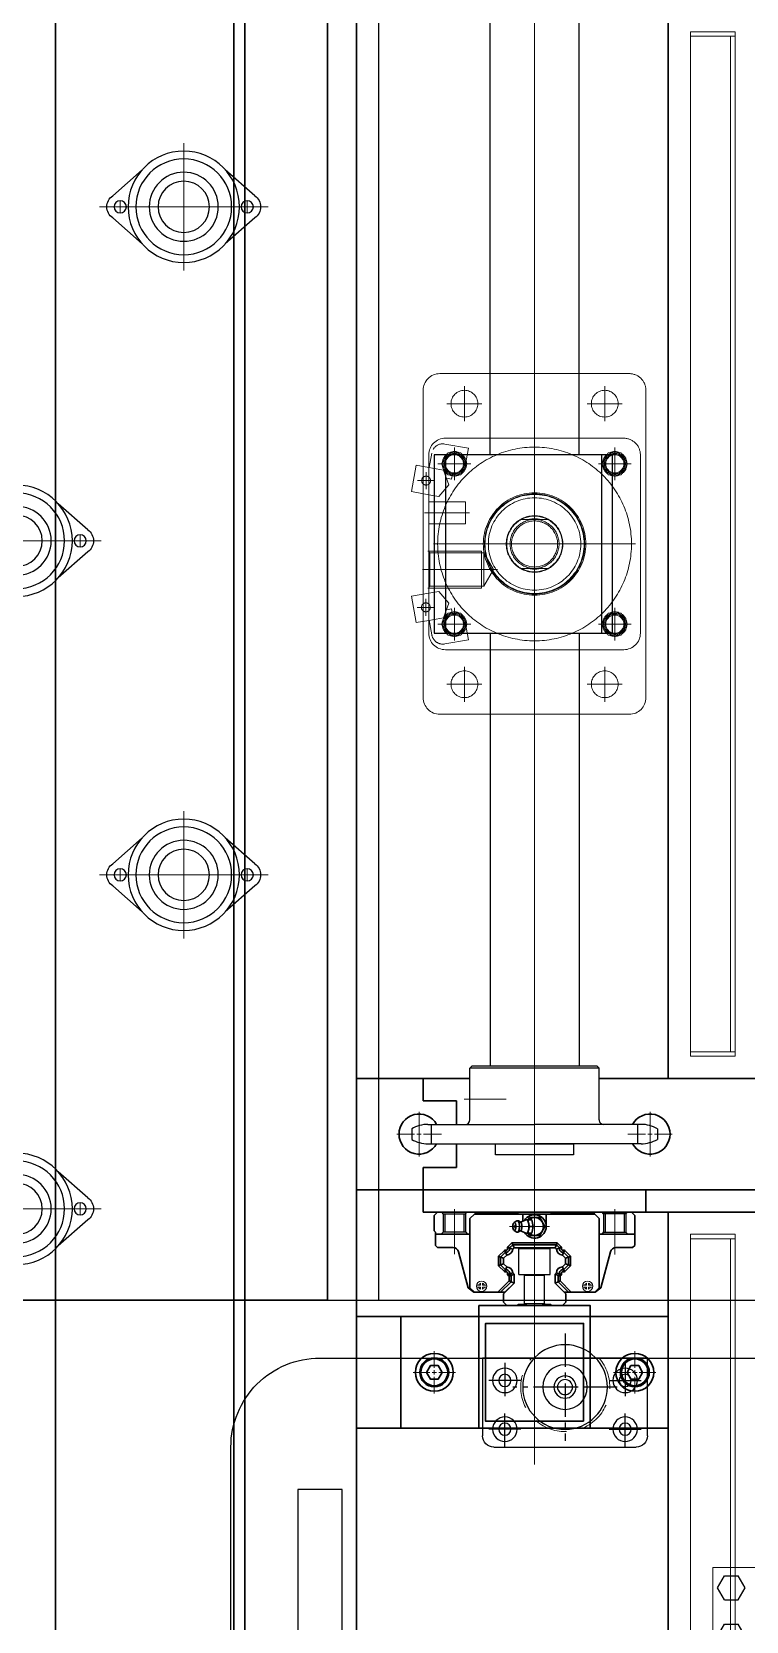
# Model space of a CAD drawing. Extents: x 539033 to 804858, y 468425 to 1263560.
# Drawn here: x 743281 to 743601, y 509097 to 509810 of the extents above; entities that cross this region are included whole.
import ezdxf

# ---------------------------------------------------------------- set-up
doc = ezdxf.new("R2010")
doc.units = 0
doc.header["$LTSCALE"] = 1000
doc.header["$MEASUREMENT"] = 0
for name, pattern in [('0', [0, 0]), ('1', [0]), ('ACAD_ISO02W100', [15, 12, -3]), ('ACAD_ISO04W100', [30, 24, -3, 0, -3]), ('ACAD_ISO05W100', [33, 24, -3, 0, -3, 0, -3]), ('CENTER', [50.8, 31.75, -6.35, 6.35, -6.35]), ('CENTER2', [1.125, 0.75, -0.125, 0.125, -0.125]), ('CENTERX2', [4, 2.5, -0.5, 0.5, -0.5]), ('DASH', [0.35, 0.25, -0.1]), ('DASHED', [0.75, 0.5, -0.25]), ('DIVIDE', [15.875, 6.35, -3.175, 0, -3.175, 0, -3.175]), ('HIDDEN', [0.375, 0.25, -0.125])]:
    doc.linetypes.add(name, pattern=pattern)
doc.layers.get('0').update_dxf_attribs({"linetype": 'CONTINUOUS'})
for name, color, linetype, lineweight in [('2', 7, '1', 15), ('CAXA0', 7, 'CONTINUOUS', 25), ('中心線', 4, 'CENTER2', 20), ('双点划线', 7, 'ACAD_ISO05W100', 15), ('图层3', 1, 'ACAD_ISO04W100', 20), ('指線', 3, 'CONTINUOUS', 15), ('点划线', 1, 'ACAD_ISO04W100', 15), ('粗实线', 7, '0', 30), ('虚线', 6, 'ACAD_ISO02W100', 18)]:
    doc.layers.add(name, color=color, linetype=linetype, lineweight=lineweight)
for name, color, linetype in [('center', 10, 'CENTER'), ('CONTINOUS', 3, 'CONTINUOUS'), ('DIAMENSION', 7, 'CONTINUOUS'), ('L', 3, 'CONTINUOUS'), ('图层1', 7, 'CONTINUOUS'), ('摄像头', 7, 'CONTINUOUS'), ('虛線', 7, 'DASH')]:
    doc.layers.add(name, color=color, linetype=linetype)
doc.styles.get("Standard").update_dxf_attribs({"font": 'txt.shx', "width": 0.7, "height": 500, "bigfont": 'hzdx.shx'})

# ---------------------------------------------------------------- blocks, each defined once
blk = doc.blocks.new('A$C321231D6')
h = blk.add_hatch()
h.set_pattern_fill('HEX', color=256, scale=50, angle=180, style=0)
h.set_pattern_definition([(3e-14, (-120596.106, -88191.494), (-3e-15, 10.82531755), [6.25, -12.5]), (120, (-120596.106, -88191.494), (-9.375, -5.4126588), [6.25, -12.5]), (60, (-120589.856, -88191.494), (-9.375, 5.4126588), [6.25, -12.5])])
h.paths.add_polyline_path([(0, 0), (0, 500), (50, 500), (50, 0)])
h = blk.add_hatch()
h.set_pattern_fill('HEX', color=256, scale=50, angle=180, style=0)
h.set_pattern_definition([(3e-14, (-120446.106, -88191.494), (-3e-15, 10.82531755), [6.25, -12.5]), (120, (-120446.106, -88191.494), (-9.375, -5.4126588), [6.25, -12.5]), (60, (-120439.856, -88191.494), (-9.375, 5.4126588), [6.25, -12.5])])
h.paths.add_polyline_path([(550, 0), (550, 500), (600, 500), (600, 0)])
at = {"color": 6, "linetype": 'DIVIDE'}
blk.add_line((116.15, 482.26), (116.15, 225.75), dxfattribs=at)
at = {"color": 6, "lineweight": 5}
for p, q in [((181.8, 290), (129.8, 290)), ((129.8, 290), (129.8, 200)), ((313.8, 291), (181.8, 291)), ((313.8, 291), (181.8, 291)), ((181.8, 291), (181.8, 199)), ((313.8, 291), (189.3, 291)), ((189.3, 291), (189.3, 254)), ((313.8, 290.31), (189.3, 290.31)), ((313.8, 289), (189.3, 289)), ((313.8, 287.5), (189.3, 287.5)), ((316.8, 288), (313.8, 291)), ((313.8, 291), (313.8, 199)), ((314.8, 290), (314.8, 200)), ((316.8, 288), (316.8, 202)), ((129.8, 281), (124.8, 281)), ((124.8, 281), (124.8, 245)), ((313.8, 285.5), (189.3, 285.5)), ((313.8, 283.5), (189.3, 283.5)), ((97.8, 268), (98.8, 269)), ((122.8, 266.5), (97.8, 266.5)), ((98.8, 269), (98.8, 257)), ((124.8, 269), (98.8, 269)), ((122.8, 269), (122.8, 266.5)), ((313.8, 270), (189.3, 270)), ((313.8, 268), (189.3, 268)), ((313.8, 266), (189.3, 266)), ((124.8, 257), (98.8, 257)), ((313.8, 264), (189.3, 264)), ((313.8, 262), (189.3, 262)), ((313.8, 260), (189.3, 260)), ((313.8, 258), (189.3, 258)), ((313.8, 256), (189.3, 256)), ((313.8, 254), (189.3, 254)), ((313.8, 253), (194.17, 253)), ((313.8, 253), (194.17, 253)), ((124.8, 245), (129.8, 245)), ((187.47, 247.12), (188.89, 245.71)), ((188.89, 244.29), (187.47, 242.88)), ((188.18, 247.83), (189.59, 246.41)), ((188.18, 242.17), (189.59, 243.59)), ((191.01, 246.41), (192.42, 247.83)), ((191.01, 243.59), (192.42, 242.17)), ((193.13, 247.12), (191.71, 245.71)), ((191.71, 244.29), (193.13, 242.88)), ((313.8, 236), (189.3, 236)), ((189.3, 199), (189.3, 236)), ((313.8, 237), (194.17, 237)), ((313.8, 237), (194.17, 237)), ((313.8, 234), (189.3, 234)), ((313.8, 232), (189.3, 232)), ((313.8, 230), (189.3, 230)), ((313.8, 228), (189.3, 228)), ((313.8, 226), (189.3, 226)), ((313.8, 224), (189.3, 224)), ((313.8, 222), (189.3, 222)), ((313.8, 220), (189.3, 220)), ((181.8, 200), (129.8, 200)), ((313.8, 206.5), (189.3, 206.5)), ((313.8, 204.5), (189.3, 204.5)), ((313.8, 202.5), (189.3, 202.5)), ((313.8, 201), (189.3, 201)), ((316.8, 202), (313.8, 199)), ((313.8, 199), (181.8, 199)), ((313.8, 199), (181.8, 199)), ((313.8, 199.69), (189.3, 199.69)), ((313.8, 199), (189.3, 199))]:
    blk.add_line(p, q, dxfattribs=at)
at = {"color": 6, "linetype": 'CENTERX2', "lineweight": 5}
for p, q in [((125.22, 281.77), (192.48, 281.77)), ((125.22, 208.23), (192.48, 208.23))]:
    blk.add_line(p, q, dxfattribs=at)
at = {"color": 6, "lineweight": 5}
for radius in [5.5, 4]:
    blk.add_circle((190.3, 245), radius, dxfattribs=at)
for centre, radius, start, end in [((194.17, 252), 1, 90, 241.04498), ((190.3, 245), 7, 298.95502, 61.04498), ((190.3, 245), 3.5, 126.78679, 143.21321), ((190.3, 245), 3.5, 216.78679, 233.21321), ((190.3, 245), 3.5, 216.78679, 233.21321), ((188.18, 245), 1, 315, 45), ((190.3, 247.12), 1, 225, 315), ((190.3, 242.88), 1, 45, 135), ((192.42, 245), 1, 135, 225), ((190.3, 245), 3.5, 36.78679, 53.21321), ((190.3, 245), 3.5, 306.78679, 323.21321), ((190.3, 245), 3.5, 306.78679, 323.21321), ((194.17, 238), 1, 118.95502, 270)]:
    blk.add_arc(centre, radius, start, end, dxfattribs=at)
at = {"layer": 'center', "lineweight": 5, "ltscale": 4}
for p, q in [((56.71, 482.5), (71.93, 482.5)), ((56.71, 482.5), (71.93, 482.5)), ((543.29, 482.5), (528.07, 482.5)), ((543.29, 482.5), (528.07, 482.5)), ((56.71, 427.5), (71.93, 427.5)), ((543.29, 427.5), (528.07, 427.5))]:
    blk.add_line(p, q, dxfattribs=at)
at = {"layer": 'center', "lineweight": 5, "ltscale": 0.2}
for p, q in [((28.08, 455), (578.08, 455)), ((21.92, 35), (578.08, 35))]:
    blk.add_line(p, q, dxfattribs=at)
at = {"layer": 'center', "lineweight": 5, "ltscale": 21}
for p, q in [((225, 334.13), (225, 315.87)), ((375, 334.13), (375, 315.87)), ((215.87, 325), (234.13, 325)), ((384.13, 325), (365.87, 325)), ((225, 165.87), (225, 184.13)), ((375, 165.87), (375, 184.13)), ((215.87, 175), (234.13, 175)), ((384.13, 175), (365.87, 175))]:
    blk.add_line(p, q, dxfattribs=at)
at = {"layer": 'CONTINOUS', "lineweight": 5}
for p, q in [((60, 500), (85, 500)), ((60, 500), (60, 0)), ((85, 500), (85, 0)), ((540, 500), (515, 500)), ((540, 500), (515, 500)), ((515, 500), (515, 0)), ((540, 500), (540, 0)), ((63, 497), (85, 497)), ((63, 497), (63, 3)), ((537, 497), (515, 497)), ((537, 497), (515, 497)), ((537, 497), (537, 3)), ((63, 490), (67, 490)), ((63, 490), (67, 490)), ((63, 420), (63, 490)), ((65, 420), (65, 490)), ((67, 420), (67, 490)), ((515, 490), (85, 490)), ((537, 490), (533, 490)), ((537, 490), (533, 490)), ((533, 345), (533, 490)), ((535, 345), (535, 490)), ((537, 345), (537, 490)), ((114, 482.26), (112.5, 478.76)), ((112.5, 478.76), (112.5, 431.25)), ((118.3, 482.26), (114, 482.26)), ((118.3, 482.26), (119.8, 478.76)), ((119.8, 431.25), (119.8, 478.76)), ((58, 437), (58, 473)), ((60, 476), (63, 476)), ((72, 437), (72, 473)), ((528, 437), (528, 473)), ((540, 476), (537, 476)), ((542, 437), (542, 473)), ((72, 468.5), (82, 468.5)), ((82, 441.5), (82, 468.5)), ((98.8, 471), (97.8, 470)), ((97.8, 440), (97.8, 470)), ((98.8, 439), (98.8, 471)), ((98.8, 471), (112.5, 471)), ((528, 468.5), (518, 468.5)), ((518, 441.5), (518, 468.5)), ((50, 463.5), (58, 463.5)), ((50, 463.5), (58, 463.5)), ((85, 463.5), (97.8, 463.5)), ((119.8, 463.5), (515, 463.5)), ((550, 463.5), (542, 463.5)), ((50, 446.5), (58, 446.5)), ((50, 446.5), (58, 446.5)), ((85, 446.5), (97.8, 446.5)), ((119.8, 446.5), (515, 446.5)), ((550, 446.5), (542, 446.5)), ((72, 441.5), (82, 441.5)), ((97.8, 440), (98.8, 439)), ((98.8, 439), (112.5, 439)), ((528, 441.5), (518, 441.5)), ((60, 434), (63, 434)), ((114, 427.75), (112.5, 431.25)), ((118.3, 427.75), (119.8, 431.25)), ((540, 434), (537, 434)), ((114, 427.75), (118.3, 427.75)), ((63, 420), (67, 420)), ((537, 345), (533, 345)), ((50, 42.5), (60, 42.5)), ((85, 42.5), (515, 42.5)), ((540, 42.5), (550, 42.5)), ((50, 27.5), (60, 27.5)), ((85, 27.5), (515, 27.5)), ((540, 27.5), (550, 27.5)), ((515, 10), (85, 10)), ((60, 0), (85, 0)), ((63, 3), (85, 3)), ((537, 3), (515, 3)), ((537, 3), (515, 3)), ((540, 0), (515, 0)), ((540, 0), (515, 0))]:
    blk.add_line(p, q, dxfattribs=at)
for points in [[(0, 0), (0, 500), (50, 500), (50, 0)], [(550, 0), (550, 500), (600, 500), (600, 0)]]:
    blk.add_lwpolyline(points, close=True, dxfattribs=at)
for centre, start, end in [((64.26, 464.6), 96.91008, 126.69274), ((65.74, 464.6), 53.30726, 83.08992), ((534.26, 464.6), 96.91008, 126.69274), ((535.74, 464.6), 53.30726, 83.08992), ((64.26, 445.4), 233.30726, 263.08992), ((65.74, 445.4), 276.91008, 306.69274), ((534.26, 445.4), 233.30726, 263.08992), ((535.74, 445.4), 276.91008, 306.69274)]:
    blk.add_arc(centre, 10.48, start, end, dxfattribs=at)
at = {"layer": 'DIAMENSION', "linetype": 'DASHED', "lineweight": 5, "ltscale": 11}
blk.add_lwpolyline([(200, 150), (400, 150), (400, 350), (200, 350)], close=True, dxfattribs=at)
at = {"layer": 'DIAMENSION', "linetype": 'DASHED', "lineweight": 5, "ltscale": 0.2}
for centre in [(225, 325), (375, 325), (225, 175), (375, 175)]:
    blk.add_circle(centre, 4.5, dxfattribs=at)
at = {"layer": 'L', "lineweight": 5}
for p, q in [((114, 300.26), (112.5, 296.76)), ((114, 300.26), (112.5, 296.76)), ((118.3, 300.26), (114, 300.26)), ((118.3, 300.26), (114, 300.26)), ((118.3, 300.26), (119.8, 296.76)), ((118.3, 300.26), (119.8, 296.76)), ((112.5, 296.76), (112.5, 229.25)), ((112.5, 296.76), (112.5, 229.25)), ((119.8, 229.25), (119.8, 296.76)), ((119.8, 229.25), (119.8, 296.76)), ((97.8, 278), (98.8, 279)), ((97.8, 278), (98.8, 279)), ((98.8, 279), (112.5, 279)), ((98.8, 279), (112.5, 279)), ((98.8, 247), (98.8, 279)), ((98.8, 247), (98.8, 279)), ((97.8, 278), (97.8, 248)), ((97.8, 278), (97.8, 248)), ((98.8, 247), (112.5, 247)), ((98.8, 247), (112.5, 247)), ((114, 225.75), (112.5, 229.25)), ((114, 225.75), (112.5, 229.25)), ((114, 225.75), (112.5, 229.25)), ((114, 225.75), (112.5, 229.25)), ((118.3, 225.75), (119.8, 229.25)), ((118.3, 225.75), (119.8, 229.25)), ((118.3, 225.75), (119.8, 229.25)), ((118.3, 225.75), (119.8, 229.25)), ((118.3, 225.75), (114, 225.75)), ((118.3, 225.75), (114, 225.75))]:
    blk.add_line(p, q, dxfattribs=at)
blk = doc.blocks.new('A$C21B97B69')
at = {"color": 1, "linetype": 'CENTER2', "ltscale": 0.02}
for p, q in [((37, 51.04), (37, 2.88)), ((10, 37.88), (10, 22.68)), ((64, 37.88), (64, 22.68)), ((17.19, 29.96), (2.75, 29.96)), ((56.81, 29.96), (71.25, 29.96)), ((13.63, 26.96), (60.37, 26.96)), ((31.99, 26.96), (41.79, 26.96)), ((10, 0.12), (10, 15.32)), ((64, 0.12), (64, 15.32)), ((17.19, 8.04), (2.75, 8.04)), ((56.81, 8.04), (71.25, 8.04))]:
    blk.add_line(p, q, dxfattribs=at)
at = {"color": 4}
for p, q in [((0, 40), (74, 40)), ((0, 5), (0, 40)), ((74, 40), (74, 5)), ((69, 0), (5, 0))]:
    blk.add_line(p, q, dxfattribs=at)
for centre, radius in [((37, 26.96), 19), ((37, 26.96), 10), ((10, 29.96), 5.5), ((10, 29.96), 2.75), ((37, 26.96), 5), ((37, 26.96), 3.38), ((64, 29.96), 5.5), ((64, 29.96), 2.75), ((10, 8.04), 5.5), ((10, 8.04), 2.75), ((64, 8.04), 5.5), ((64, 8.04), 2.75)]:
    blk.add_circle(centre, radius, dxfattribs=at)
at = {"color": 4, "linetype": 'HIDDEN', "lineweight": 9, "ltscale": 0.06}
blk.add_arc((36.89, 26.96), 20, 139.31688, 40.68312, dxfattribs=at)
at = {"color": 4}
for centre, start, end in [((5, 5), 180, 270), ((69, 5), 270, 0)]:
    blk.add_arc(centre, 5, start, end, dxfattribs=at)
blk = doc.blocks.new('A$C2E146BF2')
at = {"color": 4}
blk.add_lwpolyline([(10, 395.04, -0.414214), (0, 405.04), (0, 659.04, -0.414214), (40, 699.04), (959.96, 699.04, -0.414214), (999.96, 659.04), (999.96, 405.04, -0.414214), (989.96, 395.04), (969.96, 395.04), (969.96, 315.04), (989.96, 315.04, -0.414214), (999.96, 305.04), (999.96, 51.04, -0.414214), (959.96, 11.04), (40, 11.04, -0.414214), (0, 51.04), (0, 305.04, -0.414214), (10, 315.04), (30, 315.04), (30, 395.04)], format="xyb", close=True, dxfattribs=at)
at = {"layer": 'CAXA0', "lineweight": 25}
blk.add_lwpolyline([(30, 640.04), (30, 173.07), (50, 173.07), (50, 640.04)], close=True, dxfattribs=at)
at = {"linetype": 'ByBlock', "xscale": -1}
blk.add_blockref('A$C21B97B69', (186.98, 659.04), dxfattribs=at)
blk = doc.blocks.new('A$C39D3793F')
for p, q in [((5.97, 33.53), (19.23, 45.24)), ((69.75, 33.53), (56.5, 45.24)), ((5.97, 23.62), (19.23, 11.91)), ((69.75, 23.62), (56.5, 11.91))]:
    blk.add_line(p, q)
for centre, radius in [((37.86, 28.58), 25), ((37.86, 28.58), 21.5), ((37.86, 28.58), 15.5), ((37.86, 28.58), 11.5), ((9.36, 28.58), 2.75), ((66.36, 28.58), 2.75)]:
    blk.add_circle(centre, radius)
for centre, start, end in [((9.36, 28.58), 124.38783, 235.61217), ((66.36, 28.58), 304.38783, 55.61217)]:
    blk.add_arc(centre, 6, start, end)
at = {"layer": '2', "color": 1, "linetype": 'CENTER'}
for p, q in [((37.86, 57.15), (37.86, 0)), ((0, 28.58), (75.73, 28.58)), ((9.36, 31.12), (9.36, 26.03)), ((66.36, 31.12), (66.36, 26.03))]:
    blk.add_line(p, q, dxfattribs=at)
blk = doc.blocks.new('A$C1B1E489D')
for points in [[(0, 0), (1254, 0), (1254, 832), (0, 832)], [(0, 832), (1254, 832), (1254, 0), (0, 0)]]:
    blk.add_lwpolyline(points, close=True)
at = {"extrusion": (0, 0, -1), "zscale": -1, "rotation": 180}
for p in [(-1151.64, 519.58), (-1076.64, 369.58), (-1151.64, 219.58), (-1076.64, 69.58)]:
    blk.add_blockref('A$C39D3793F', p, dxfattribs=at)
blk = doc.blocks.new('A$C345078F3')
blk.add_lwpolyline([(23, 660), (23, 1492), (7777, 1492), (7777, 660), (7800, 660), (7800, 1515), (0, 1515), (0, 660)])
at = {"linetype": 'ByBlock'}
blk.add_blockref('A$C1B1E489D', (6523, 660), dxfattribs=at)
blk = doc.blocks.new('A$C575F425F')
for p, q in [((1.5, 47.15), (0, 45.65)), ((0, 32.15), (0, 45.65)), ((1.5, 47.15), (18, 47.15)), ((18, 47.15), (18.5, 46.65)), ((18.5, 46.65), (37.5, 46.65)), ((38, 47.15), (37.5, 46.65)), ((38, 47.15), (52, 47.15)), ((52, 47.15), (52.5, 46.65)), ((52.5, 46.65), (71.5, 46.65)), ((72, 47.15), (71.5, 46.65)), ((72, 47.15), (88.5, 47.15)), ((88.5, 47.15), (90, 45.65)), ((90, 45.65), (90, 38.65)), ((90, 38.65), (89.5, 38.15)), ((89.5, 38.15), (89.5, 32.15)), ((0, 32.15), (1, 31.15)), ((1, 31.15), (8.49, 31.15)), ((15.25, 13.09), (10.91, 29.3)), ((74.75, 13.09), (79.09, 29.3)), ((88.5, 31.15), (81.51, 31.15)), ((88.5, 31.15), (89.5, 32.15)), ((15.25, 13.09), (17.77, 11.15)), ((17.77, 11.15), (31.7, 11.15)), ((72.23, 11.15), (58.3, 11.15)), ((74.75, 13.09), (72.23, 11.15))]:
    blk.add_line(p, q)
at = {"ltscale": 0.27}
for p, q in [((16, 44.16), (18, 46.16)), ((18, 46.16), (16, 44.16)), ((16, 44.16), (16, 13.16)), ((16, 13.16), (16, 44.16)), ((72, 46.16), (18, 46.16)), ((18, 46.16), (72, 46.16)), ((39.75, 40.66), (39.75, 46.16)), ((39.75, 40.66), (39.75, 46.16)), ((42.69, 44.66), (40.38, 40.66)), ((42.69, 44.66), (47.31, 44.66)), ((45.64, 40.66), (46.3, 43.66)), ((46.3, 43.66), (49.32, 43.66)), ((47.89, 43.66), (47.31, 44.66)), ((47.33, 40.66), (47.99, 43.66)), ((47.84, 42.78), (48.01, 43.15)), ((48.01, 43.15), (48.21, 43.43)), ((48.21, 43.43), (48.43, 43.6)), ((48.43, 43.6), (48.65, 43.66)), ((48.65, 43.66), (48.88, 43.6)), ((48.88, 43.6), (50.88, 42.69)), ((49.38, 43.37), (49.32, 43.66)), ((50.25, 42.98), (50.25, 46.16)), ((50.25, 42.98), (50.25, 46.16)), ((51.33, 42.6), (51.89, 42.97)), ((51.72, 42.83), (51.89, 42.97)), ((51.89, 42.97), (52.21, 43.13)), ((52.21, 43.13), (52.4, 43.18)), ((52.22, 42.78), (52.39, 43.01)), ((52.39, 43.01), (52.57, 43.16)), ((52.4, 43.18), (52.76, 43.21)), ((52.57, 43.16), (52.76, 43.21)), ((52.76, 43.21), (52.95, 43.16)), ((52.95, 43.16), (54.21, 42.41)), ((72, 46.16), (74, 44.16)), ((74, 44.16), (72, 46.16)), ((74, 13.16), (74, 44.16)), ((74, 44.16), (74, 13.16)), ((16, 37.15), (0, 37.15)), ((40.38, 40.66), (42.69, 36.66)), ((47.31, 36.66), (42.69, 36.66)), ((45.64, 40.66), (47.33, 40.66)), ((46.3, 37.66), (45.64, 40.66)), ((46.3, 37.66), (49.32, 37.66)), ((47.89, 37.66), (47.31, 36.66)), ((47.99, 37.66), (47.33, 40.66)), ((47.5, 40.66), (47.53, 41.24)), ((47.53, 40.07), (47.5, 40.66)), ((47.53, 41.24), (47.59, 41.8)), ((47.59, 39.51), (47.53, 40.07)), ((47.59, 41.8), (47.7, 42.32)), ((47.7, 38.99), (47.59, 39.51)), ((47.7, 42.32), (47.84, 42.78)), ((47.84, 38.53), (47.7, 38.99)), ((48.01, 38.16), (47.84, 38.53)), ((48.21, 37.88), (48.01, 38.16)), ((48.21, 37.88), (48.43, 37.71)), ((48.43, 37.71), (48.65, 37.66)), ((48.65, 37.66), (48.88, 37.71)), ((48.88, 37.71), (50.88, 38.62)), ((49.32, 37.66), (49.38, 37.94)), ((50.68, 40.66), (50.7, 41.04)), ((50.7, 40.27), (50.68, 40.66)), ((50.7, 41.04), (50.74, 41.4)), ((50.74, 39.91), (50.7, 40.27)), ((50.74, 41.4), (50.81, 41.74)), ((50.81, 39.57), (50.74, 39.91)), ((50.81, 41.74), (50.9, 42.04)), ((50.9, 39.28), (50.81, 39.57)), ((50.88, 42.69), (51.12, 42.59)), ((50.88, 38.62), (51.12, 38.72)), ((50.9, 42.04), (51.01, 42.28)), ((51.01, 39.03), (50.9, 39.28)), ((51.01, 42.28), (51.14, 42.46)), ((51.14, 38.85), (51.01, 39.03)), ((51.07, 38.72), (51.12, 38.72)), ((51.12, 42.59), (51.33, 42.6)), ((51.12, 38.72), (51.33, 38.71)), ((51.14, 42.46), (51.28, 42.57)), ((51.14, 38.85), (51.28, 38.74)), ((51.28, 42.57), (51.33, 42.6)), ((51.28, 38.74), (51.33, 38.71)), ((51.33, 38.71), (51.89, 38.34)), ((51.79, 40.66), (51.81, 41.15)), ((51.81, 40.16), (51.79, 40.66)), ((51.81, 41.15), (51.86, 41.63)), ((51.86, 39.68), (51.81, 40.16)), ((51.86, 41.63), (51.95, 42.07)), ((51.95, 39.24), (51.86, 39.68)), ((51.89, 38.34), (52.21, 38.18)), ((51.95, 42.07), (52.07, 42.46)), ((52.07, 38.85), (51.95, 39.24)), ((52.07, 42.46), (52.22, 42.78)), ((52.22, 38.53), (52.07, 38.85)), ((52.21, 38.18), (52.4, 38.13)), ((52.39, 38.3), (52.22, 38.53)), ((52.39, 38.3), (52.57, 38.15)), ((52.4, 38.13), (52.76, 38.1)), ((52.57, 38.15), (52.76, 38.1)), ((52.76, 38.1), (52.95, 38.15)), ((52.95, 38.15), (54.21, 38.9)), ((53.39, 40.66), (53.4, 41)), ((53.4, 40.31), (53.39, 40.66)), ((53.4, 41), (53.44, 41.34)), ((53.44, 39.97), (53.4, 40.31)), ((53.44, 41.34), (53.5, 41.65)), ((53.5, 39.66), (53.44, 39.97)), ((53.5, 41.65), (53.59, 41.92)), ((53.59, 39.39), (53.5, 39.66)), ((53.59, 41.92), (53.69, 42.14)), ((53.69, 39.17), (53.59, 39.39)), ((53.69, 42.14), (53.81, 42.31)), ((53.81, 39), (53.69, 39.17)), ((53.8, 39.02), (53.8, 39.02)), ((53.81, 42.31), (53.94, 42.41)), ((53.81, 39), (53.94, 38.9)), ((53.94, 42.41), (54.07, 42.45)), ((53.94, 38.9), (54.07, 38.86)), ((54.07, 42.45), (54.21, 42.41)), ((54.07, 38.86), (54.21, 38.9)), ((54.21, 42.41), (54.33, 42.31)), ((54.21, 38.9), (54.33, 39)), ((54.45, 42.14), (54.33, 42.31)), ((54.33, 39), (54.45, 39.17)), ((54.56, 41.92), (54.45, 42.14)), ((54.45, 39.17), (54.56, 39.39)), ((54.64, 41.65), (54.56, 41.92)), ((54.56, 39.39), (54.64, 39.66)), ((54.7, 41.34), (54.64, 41.65)), ((54.64, 39.66), (54.7, 39.97)), ((54.74, 41), (54.7, 41.34)), ((54.7, 39.97), (54.74, 40.31)), ((54.76, 40.66), (54.74, 41)), ((54.74, 40.31), (54.76, 40.66)), ((74, 37.16), (89.5, 37.16)), ((31.48, 29.92), (28.86, 27.29)), ((31.48, 29.92), (28.86, 27.29)), ((31.94, 29.15), (29.73, 26.93)), ((31.94, 29.15), (29.73, 26.93)), ((31.94, 29.15), (31.48, 29.92)), ((31.94, 29.15), (31.48, 29.92)), ((31.94, 29.15), (32.02, 30.03)), ((31.94, 29.15), (32.02, 30.03)), ((32.48, 27.75), (31.94, 29.15)), ((32.48, 27.75), (31.94, 29.15)), ((33.79, 31), (32.92, 30.92)), ((33.79, 31), (32.92, 30.92)), ((34.86, 33.29), (33.03, 31.46)), ((34.86, 33.29), (33.03, 31.46)), ((33.79, 31), (33.03, 31.46)), ((33.79, 31), (33.03, 31.46)), ((35.22, 32.43), (33.79, 31)), ((35.22, 32.43), (33.79, 31)), ((35.19, 30.45), (33.79, 31)), ((35.2, 30.46), (33.79, 31)), ((55.14, 33.29), (34.86, 33.29)), ((35.22, 32.43), (34.86, 33.29)), ((34.86, 33.29), (55.14, 33.29)), ((35.22, 32.43), (34.86, 33.29)), ((35.79, 31.06), (35.2, 30.46)), ((35.79, 31.06), (35.2, 30.46)), ((35.22, 32.43), (54.78, 32.43)), ((54.78, 32.43), (35.22, 32.43)), ((35.79, 31.06), (35.22, 32.43)), ((35.79, 31.06), (35.22, 32.43)), ((35.79, 31.06), (54.21, 31.06)), ((54.21, 31.06), (35.79, 31.06)), ((35.79, 31.06), (54.21, 31.06)), ((54.21, 31.06), (35.79, 31.06)), ((54.11, 31.06), (35.89, 31.06)), ((35.89, 31.06), (54.11, 31.06)), ((54.11, 31.06), (35.89, 31.06)), ((35.89, 31.06), (54.11, 31.06)), ((54.21, 31.06), (54.78, 32.43)), ((54.21, 31.06), (54.78, 32.43)), ((54.21, 31.06), (54.8, 30.46)), ((54.21, 31.06), (54.8, 30.46)), ((54.21, 31.06), (54.8, 30.46)), ((54.21, 31.06), (54.8, 30.46)), ((54.78, 32.43), (55.14, 33.29)), ((54.78, 32.43), (55.14, 33.29)), ((54.78, 32.43), (56.21, 31)), ((54.78, 32.43), (56.21, 31)), ((54.8, 30.46), (56.21, 31)), ((54.8, 30.45), (56.21, 31)), ((55.14, 33.29), (56.97, 31.46)), ((55.14, 33.29), (56.97, 31.46)), ((56.21, 31), (56.97, 31.46)), ((56.21, 31), (56.97, 31.46)), ((56.21, 31), (57.08, 30.92)), ((56.21, 31), (57.08, 30.92)), ((57.52, 27.75), (58.06, 29.15)), ((57.52, 27.75), (58.06, 29.15)), ((58.06, 29.15), (57.98, 30.03)), ((58.06, 29.15), (57.98, 30.03)), ((58.06, 29.15), (58.51, 29.92)), ((58.06, 29.15), (58.51, 29.92)), ((58.06, 29.15), (60.27, 26.93)), ((58.06, 29.15), (60.27, 26.93)), ((58.51, 29.92), (61.14, 27.29)), ((58.51, 29.92), (61.14, 27.29)), ((28.86, 23.01), (28.86, 27.29)), ((28.86, 23.01), (28.86, 27.29)), ((29.73, 26.93), (28.86, 27.29)), ((29.73, 26.93), (28.86, 27.29)), ((29.73, 23.37), (28.86, 23.01)), ((29.73, 23.37), (28.86, 23.01)), ((28.86, 23.01), (31.48, 20.39)), ((28.86, 23.01), (31.48, 20.39)), ((31.1, 26.37), (29.73, 26.93)), ((31.1, 26.37), (29.73, 26.93)), ((29.73, 23.37), (29.73, 26.93)), ((29.73, 23.37), (29.73, 26.93)), ((31.1, 23.94), (29.73, 23.37)), ((31.1, 23.94), (29.73, 23.37)), ((29.73, 23.37), (31.94, 21.16)), ((29.73, 23.37), (31.94, 21.16)), ((32.48, 27.75), (31.1, 26.37)), ((32.48, 27.75), (31.1, 26.37)), ((31.1, 23.94), (31.1, 26.37)), ((31.1, 23.94), (31.1, 26.37)), ((31.1, 23.94), (31.1, 26.37)), ((31.1, 23.94), (31.1, 26.37)), ((31.1, 23.94), (32.47, 22.56)), ((31.1, 23.94), (32.47, 22.56)), ((31.1, 23.94), (32.47, 22.56)), ((31.1, 23.94), (32.47, 22.56)), ((32.48, 22.56), (31.94, 21.16)), ((32.47, 22.56), (31.94, 21.16)), ((57.52, 27.75), (58.9, 26.37)), ((57.52, 27.75), (58.9, 26.37)), ((57.52, 27.75), (58.9, 26.37)), ((57.52, 27.75), (58.9, 26.37)), ((58.9, 23.94), (57.52, 22.56)), ((58.9, 23.94), (57.52, 22.56)), ((58.9, 23.94), (57.52, 22.56)), ((58.9, 23.94), (57.52, 22.56)), ((57.52, 22.56), (58.06, 21.16)), ((57.52, 22.56), (58.06, 21.16)), ((60.27, 23.37), (58.06, 21.16)), ((60.27, 23.37), (58.06, 21.16)), ((61.14, 23.01), (58.52, 20.39)), ((61.14, 23.01), (58.52, 20.39)), ((58.9, 26.37), (60.27, 26.93)), ((58.9, 26.37), (60.27, 26.93)), ((58.9, 23.94), (58.9, 26.37)), ((58.9, 23.94), (58.9, 26.37)), ((58.9, 23.94), (58.9, 26.37)), ((58.9, 23.94), (58.9, 26.37)), ((58.9, 23.94), (60.27, 23.37)), ((58.9, 23.94), (60.27, 23.37)), ((60.27, 26.93), (61.14, 27.29)), ((60.27, 26.93), (61.14, 27.29)), ((60.27, 23.37), (60.27, 26.93)), ((60.27, 23.37), (60.27, 26.93)), ((60.27, 23.37), (61.14, 23.01)), ((60.27, 23.37), (61.14, 23.01)), ((61.14, 23.01), (61.14, 27.29)), ((61.14, 23.01), (61.14, 27.29)), ((33.56, 16.18), (28.53, 11.16)), ((33.56, 16.18), (28.53, 11.16)), ((34.43, 15.82), (29.76, 11.16)), ((34.43, 15.82), (29.76, 11.16)), ((35.8, 15.26), (31, 10.45)), ((31.48, 20.39), (31.94, 21.16)), ((31.48, 20.39), (31.94, 21.16)), ((35.8, 15.26), (31.7, 11.16)), ((31.94, 21.16), (32.02, 20.28)), ((31.94, 21.16), (32.02, 20.28)), ((33.79, 19.3), (32.91, 19.38)), ((33.79, 19.3), (32.91, 19.38)), ((33.79, 19.3), (33.02, 18.84)), ((33.79, 19.3), (33.02, 18.84)), ((33.02, 18.84), (33.56, 18.31)), ((33.02, 18.84), (33.56, 18.31)), ((34.43, 18.67), (33.56, 18.31)), ((34.43, 18.67), (33.56, 18.31)), ((33.56, 18.31), (33.56, 16.18)), ((33.56, 18.31), (33.56, 16.18)), ((34.43, 15.82), (33.56, 16.18)), ((34.43, 15.82), (33.56, 16.18)), ((35.2, 19.84), (33.79, 19.3)), ((35.2, 19.84), (33.79, 19.3)), ((33.79, 19.3), (34.43, 18.67)), ((33.79, 19.3), (34.43, 18.67)), ((35.8, 19.24), (34.43, 18.67)), ((35.8, 19.24), (34.43, 18.67)), ((34.43, 18.67), (34.43, 15.82)), ((34.43, 18.67), (34.43, 15.82)), ((35.8, 15.26), (34.43, 15.82)), ((35.8, 15.26), (34.43, 15.82)), ((35.2, 19.84), (35.8, 19.24)), ((35.2, 19.84), (35.8, 19.24)), ((35.2, 19.84), (35.8, 19.24)), ((35.2, 19.84), (35.8, 19.24)), ((35.8, 19.24), (35.8, 15.26)), ((35.8, 19.24), (35.8, 15.26)), ((35.8, 19.24), (35.8, 15.26)), ((35.8, 19.24), (35.8, 15.26)), ((54.8, 19.84), (54.2, 19.24)), ((54.8, 19.84), (54.2, 19.24)), ((54.8, 19.84), (54.2, 19.24)), ((54.8, 19.84), (54.2, 19.24)), ((54.2, 19.24), (55.57, 18.67)), ((54.2, 19.24), (55.57, 18.67)), ((54.2, 19.24), (54.2, 15.26)), ((54.2, 19.24), (54.2, 15.26)), ((54.2, 19.24), (54.2, 15.26)), ((54.2, 19.24), (54.2, 15.26)), ((54.2, 15.26), (55.57, 15.82)), ((54.2, 15.26), (55.57, 15.82)), ((54.2, 15.26), (58.3, 11.16)), ((54.2, 15.26), (59, 10.45)), ((54.8, 19.84), (56.21, 19.3)), ((54.8, 19.84), (56.21, 19.3)), ((56.21, 19.3), (55.57, 18.67)), ((56.21, 19.3), (55.57, 18.67)), ((55.57, 18.67), (56.44, 18.31)), ((55.57, 18.67), (56.44, 18.31)), ((55.57, 18.67), (55.57, 15.82)), ((55.57, 18.67), (55.57, 15.82)), ((55.57, 15.82), (56.44, 16.18)), ((55.57, 15.82), (56.44, 16.18)), ((55.57, 15.82), (60.24, 11.16)), ((55.57, 15.82), (60.24, 11.16)), ((56.21, 19.3), (57.09, 19.38)), ((56.21, 19.3), (57.09, 19.38)), ((56.21, 19.3), (56.97, 18.84)), ((56.21, 19.3), (56.97, 18.84)), ((56.97, 18.84), (56.44, 18.31)), ((56.97, 18.84), (56.44, 18.31)), ((56.44, 18.31), (56.44, 16.18)), ((56.44, 18.31), (56.44, 16.18)), ((56.44, 16.18), (61.47, 11.16)), ((56.44, 16.18), (61.47, 11.16)), ((58.06, 21.16), (57.98, 20.28)), ((58.06, 21.16), (57.98, 20.28)), ((58.52, 20.39), (58.06, 21.16)), ((58.52, 20.39), (58.06, 21.16)), ((18, 11.16), (16, 13.16)), ((17.77, 11.16), (24.2, 11.16)), ((31, 10.45), (31, 6.65)), ((59, 10.45), (59, 6.65)), ((74, 13.16), (72, 11.16)), ((31, 6.65), (32.5, 5.15)), ((37.25, 5.15), (32.5, 5.15)), ((37.75, 5.65), (37.25, 5.15)), ((37.75, 5.65), (41.25, 5.65)), ((41.25, 5.65), (41.75, 5.15)), ((41.75, 5.15), (48.25, 5.15)), ((48.75, 5.65), (48.25, 5.15)), ((52.25, 5.65), (48.75, 5.65)), ((52.25, 5.65), (52.75, 5.15)), ((52.75, 5.15), (57.5, 5.15)), ((59, 6.65), (57.5, 5.15))]:
    blk.add_line(p, q, dxfattribs=at)
blk.add_lwpolyline([(53.95, 40.66), (53.99, 40.44), (54.02, 40.38), (54.05, 40.35), (54.09, 40.35), (54.13, 40.38), (54.16, 40.44), (54.19, 40.57), (54.19, 40.66), (54.16, 40.87), (54.12, 40.94), (54.09, 40.96), (54.05, 40.96), (54.02, 40.93), (53.99, 40.87), (53.96, 40.74), (53.95, 40.66)], dxfattribs=at)
for centre, radius, start, end in [((45, 40.66), 5.25, 30.2433, 329.75669), ((45, 40.66), 4, 48.59038, 311.40962), ((31.84, 29.56), 0.5, 68.59145, 135), ((31.84, 29.56), 0.5, 68.59106, 134.99961), ((32.27, 30.67), 1.56, 257.76988, 12.23012), ((32.27, 30.67), 1.56, 257.76949, 12.22973), ((32.27, 30.67), 0.69, 248.59145, 21.40855), ((32.27, 30.67), 0.69, 248.59106, 21.40816), ((32.27, 30.67), 2.93, 274.14249, 355.85751), ((32.27, 30.67), 2.93, 274.1421, 355.85712), ((32.27, 30.67), 2.93, 274.14249, 355.85751), ((32.27, 30.67), 2.93, 274.1421, 355.85712), ((33.38, 31.11), 0.5, 135, 201.40855), ((33.38, 31.11), 0.5, 134.99961, 201.40816), ((57.73, 30.67), 2.93, 184.14249, 265.85751), ((57.73, 30.67), 2.93, 184.1421, 265.85712), ((57.73, 30.67), 2.93, 184.14249, 265.85751), ((57.73, 30.67), 2.93, 184.1421, 265.85712), ((57.73, 30.67), 1.56, 167.76988, 282.23012), ((57.73, 30.67), 1.56, 167.76949, 282.22973), ((56.62, 31.11), 0.5, 338.59145, 45), ((56.62, 31.11), 0.5, 338.59106, 44.99961), ((57.73, 30.67), 0.69, 158.59145, 291.40855), ((57.73, 30.67), 0.69, 158.59106, 291.40816), ((58.16, 29.56), 0.5, 45, 111.40855), ((58.16, 29.56), 0.5, 44.99961, 111.40816), ((32.27, 19.64), 2.93, 3.95262, 86.04738), ((32.27, 19.64), 2.93, 3.95223, 86.04699), ((32.27, 19.64), 2.93, 3.95262, 86.04738), ((32.27, 19.64), 2.93, 3.95223, 86.04699), ((57.73, 19.64), 2.93, 93.95262, 176.04738), ((57.73, 19.64), 2.93, 93.95223, 176.04699), ((57.73, 19.64), 2.93, 93.95262, 176.04738), ((57.73, 19.64), 2.93, 93.95223, 176.04699), ((31.83, 20.74), 0.5, 225, 291.7424), ((31.83, 20.74), 0.5, 224.99961, 291.74201), ((32.27, 19.64), 1.56, 347.49168, 102.50832), ((32.27, 19.64), 1.56, 347.49129, 102.50794), ((32.27, 19.64), 0.69, 338.2576, 111.7424), ((32.27, 19.64), 0.69, 338.25721, 111.74201), ((33.38, 19.2), 0.5, 158.2576, 225), ((33.38, 19.2), 0.5, 158.25721, 224.99961), ((57.73, 19.64), 1.56, 77.49168, 192.50832), ((57.73, 19.64), 1.56, 77.49129, 192.50794), ((56.62, 19.2), 0.5, 315, 21.7424), ((56.62, 19.2), 0.5, 314.99961, 21.74201), ((57.73, 19.64), 0.69, 68.2576, 201.7424), ((57.73, 19.64), 0.69, 68.25721, 201.74201), ((58.17, 20.74), 0.5, 248.2576, 315), ((58.17, 20.74), 0.5, 248.25721, 314.99961)]:
    blk.add_arc(centre, radius, start, end, dxfattribs=at)
for centre, start, end in [((8.49, 28.65), 15, 90), ((81.51, 28.65), 90, 165)]:
    blk.add_arc(centre, 2.5, start, end)
blk.add_point((54.76, 40.66))
at = {"layer": '中心線', "ltscale": 0.27}
for p, q in [((9, 48.36), (9, 28.14)), ((9, 48.36), (9, 28.15)), ((45, 0), (45, 49.46)), ((81, 48.36), (81, 28.15)), ((81, 48.36), (81, 28.15)), ((56.26, 40.66), (38.25, 40.66))]:
    blk.add_line(p, q, dxfattribs=at)
at = {"layer": '指線', "ltscale": 0.27}
for p, q in [((20.73, 15.12), (20.73, 14.27)), ((21.66, 15.12), (21.66, 14.27)), ((68.33, 15.12), (68.33, 14.27)), ((69.26, 15.12), (69.26, 14.27)), ((20.73, 14.27), (18.91, 14.27)), ((20.73, 13.34), (18.91, 13.34)), ((20.73, 13.34), (20.73, 12.49)), ((21.66, 14.27), (23.48, 14.27)), ((21.66, 13.34), (21.66, 12.49)), ((21.66, 13.34), (23.48, 13.34)), ((68.33, 14.27), (66.51, 14.27)), ((68.33, 13.34), (66.51, 13.34)), ((68.33, 13.34), (68.33, 12.49)), ((69.26, 14.27), (71.08, 14.27)), ((69.26, 13.34), (69.26, 12.49)), ((69.26, 13.34), (71.08, 13.34))]:
    blk.add_line(p, q, dxfattribs=at)
for centre in [(21.19, 13.81), (68.79, 13.81)]:
    blk.add_circle(centre, 2.33, dxfattribs=at)
for centre, start, end in [((21.19, 13.81), 109.55206, 160.51263), ((21.19, 13.81), 19.46983, 70.59285), ((68.79, 13.81), 109.55206, 160.51263), ((68.79, 13.81), 19.46983, 70.59285), ((21.19, 13.81), 199.47188, 250.43041), ((21.19, 13.81), 289.38961, 340.51058), ((68.79, 13.81), 199.47188, 250.43041), ((68.79, 13.81), 289.38961, 340.51058)]:
    blk.add_arc(centre, 1.4, start, end, dxfattribs=at)
at = {"layer": '虛線', "ltscale": 0.27}
for p, q in [((4, 46.36), (3.32, 47.16)), ((4, 46.35), (3.32, 47.15)), ((4, 46.36), (4, 38.16)), ((4, 46.35), (14, 46.35)), ((4, 46.36), (14, 46.36)), ((4, 46.35), (4, 38.15)), ((4.75, 46.35), (4.75, 38.15)), ((4.75, 46.36), (4.75, 38.16)), ((13.25, 46.35), (13.25, 38.15)), ((13.25, 46.36), (13.25, 38.16)), ((14, 46.35), (14.68, 47.15)), ((14, 46.36), (14.68, 47.16)), ((14, 46.35), (14, 38.15)), ((14, 46.36), (14, 38.16)), ((76, 46.36), (75.32, 47.16)), ((76, 46.36), (75.32, 47.16)), ((76, 46.36), (76, 38.16)), ((76, 46.36), (76, 38.16)), ((86, 46.36), (76, 46.36)), ((86, 46.36), (76, 46.36)), ((76.75, 46.36), (76.75, 38.16)), ((76.75, 46.36), (76.75, 38.16)), ((85.25, 46.36), (85.25, 38.16)), ((85.25, 46.36), (85.25, 38.16)), ((86, 46.36), (86.68, 47.16)), ((86, 46.36), (86.68, 47.16)), ((86, 46.36), (86, 38.16)), ((86, 46.36), (86, 38.16)), ((4, 38.16), (3.15, 37.16)), ((4, 38.15), (3.15, 37.15)), ((14, 38.15), (4, 38.15)), ((14, 38.16), (4, 38.16)), ((14, 38.21), (14.85, 37.15)), ((14, 38.21), (14.85, 37.16)), ((76, 38.21), (75.15, 37.16)), ((76, 38.21), (75.15, 37.16)), ((76, 38.16), (86, 38.16)), ((76, 38.16), (86, 38.16)), ((86, 38.16), (86.85, 37.16)), ((86, 38.16), (86.85, 37.16)), ((38, 30.75), (37.83, 31.06)), ((38, 19.15), (38, 30.75)), ((52, 30.75), (38, 30.75)), ((52.17, 31.06), (52, 30.75)), ((52, 19.15), (52, 30.75)), ((52, 19.15), (38, 19.15)), ((40.2, 19.15), (40.5, 18.85)), ((40.5, 6.05), (40.5, 18.85)), ((49.5, 18.85), (40.5, 18.85)), ((49.8, 19.15), (49.5, 18.85)), ((49.5, 6.05), (49.5, 18.85)), ((40.1, 5.65), (40.5, 6.05)), ((49.5, 6.05), (40.5, 6.05)), ((49.9, 5.65), (49.5, 6.05))]:
    blk.add_line(p, q, dxfattribs=at)
blk = doc.blocks.new('A$C4B1D05A6')
at = {"layer": '点划线'}
for p, q in [((6.5, 8.5), (6.5, 16)), ((6.5, 5.5), (6.5, 7.5)), ((4.5, 6.5), (-3, 6.5)), ((5.5, 6.5), (7.5, 6.5)), ((6.5, 4.5), (6.5, -3)), ((8.5, 6.5), (16, 6.5))]:
    blk.add_line(p, q, dxfattribs=at)
at = {"layer": '粗实线'}
blk.add_lwpolyline([(3.04, 6.5), (4.77, 3.5), (8.23, 3.5), (9.96, 6.5), (8.23, 9.5), (4.77, 9.5)], close=True, dxfattribs=at)
for radius in [8.5, 6.5, 6]:
    blk.add_circle((6.5, 6.5), radius, dxfattribs=at)
blk = doc.blocks.new('A$C4BC34A6B')
at = {"layer": '双点划线'}
for p, q in [((41.74, 100), (7.5, 100)), ((41.18, 103.16), (53, 105.25)), ((42.18, 97.5), (41.18, 103.16)), ((53.92, 100), (41.74, 100)), ((48.04, 94.93), (48.04, 102.65)), ((53, 105.25), (54.36, 97.5)), ((99.08, 100), (53.92, 100)), ((65, 100.36), (65, 66.58)), ((98.64, 97.5), (100, 105.25)), ((111.26, 100), (99.08, 100)), ((100, 105.25), (111.82, 103.16)), ((104.95, 94.81), (104.95, 102.53)), ((111.82, 103.16), (110.82, 97.5)), ((145.5, 100), (111.26, 100)), ((42.22, 97.27), (35.67, 96.11)), ((116.5, 97.5), (36.5, 97.5)), ((40.5, 78.64), (40.5, 93.36)), ((43.36, 90.82), (42.18, 97.5)), ((44.19, 98.79), (51.9, 98.79)), ((55.17, 92.9), (49.87, 88.45)), ((54.36, 97.5), (55.17, 92.9)), ((56.67, 73.75), (56.67, 97.86)), ((57.02, 97.5), (57.52, 97)), ((57.52, 97), (57.52, 72.75)), ((72.47, 97), (57.52, 97)), ((72.47, 97), (72.97, 97.5)), ((72.47, 72.75), (72.47, 97)), ((73.33, 73.75), (73.33, 97.86)), ((76.5, 4.64), (76.5, 95.36)), ((85.6, 97.5), (85.6, 81)), ((90.5, 99.36), (90.5, 79.14)), ((95.4, 81), (95.4, 97.5)), ((97.83, 92.9), (98.64, 97.5)), ((103.13, 88.45), (97.83, 92.9)), ((101.09, 98.67), (108.81, 98.67)), ((110.82, 97.5), (109.64, 90.82)), ((110.78, 97.27), (117.33, 96.11)), ((112.5, 78.64), (112.5, 93.36)), ((0, 92.5), (0, 7.5)), ((13.5, 73.64), (13.5, 89.36)), ((29, 90), (29, 10)), ((31.61, 90.32), (33.49, 79.69)), ((33.14, 86), (47.86, 86)), ((34.14, 86), (46.86, 86)), ((35.5, 88.89), (40.5, 91.77)), ((35.5, 83.11), (35.5, 88.89)), ((40.5, 79.64), (40.5, 92.36)), ((40.5, 91.77), (45.5, 88.89)), ((49.87, 88.45), (43.36, 90.82)), ((44.93, 86.78), (47.39, 87.22)), ((45.5, 88.89), (45.5, 83.11)), ((47.39, 87.22), (46.99, 89.49)), ((109.64, 90.82), (103.13, 88.45)), ((105.14, 86), (119.86, 86)), ((105.61, 87.22), (106.01, 89.49)), ((108.07, 86.78), (105.61, 87.22)), ((106.14, 86), (118.86, 86)), ((107.5, 88.89), (112.5, 91.77)), ((107.5, 83.11), (107.5, 88.89)), ((112.5, 79.64), (112.5, 92.36)), ((112.5, 91.77), (117.5, 88.89)), ((117.5, 88.89), (117.5, 83.11)), ((121.39, 90.32), (119.51, 79.69)), ((124, 10), (124, 90)), ((139.5, 73.64), (139.5, 89.36)), ((153, 7.5), (153, 92.5)), ((5.64, 81.5), (21.36, 81.5)), ((33.49, 79.69), (41.37, 81.08)), ((40.5, 80.23), (35.5, 83.11)), ((45.5, 83.11), (40.5, 80.23)), ((41.37, 81.08), (41.28, 81.57)), ((85.6, 81), (95.4, 81)), ((112.5, 80.23), (107.5, 83.11)), ((111.63, 81.08), (111.72, 81.57)), ((119.51, 79.69), (111.63, 81.08)), ((117.5, 83.11), (112.5, 80.23)), ((131.64, 81.5), (147.36, 81.5)), ((56.67, 73.75), (73.33, 73.75)), ((57.52, 72.75), (65, 68.43)), ((72.47, 72.75), (57.52, 72.75)), ((65, 68.43), (72.47, 72.75)), ((76.5, 37.14), (76.5, 62.86)), ((31.14, 50), (121.86, 50)), ((63.64, 50), (89.36, 50)), ((65.5, 55.94), (65.5, 52.81)), ((65.5, 52.81), (65.5, 52.63)), ((65.5, 52.63), (65.5, 52.54)), ((65.5, 47.46), (65.5, 52.54)), ((87.5, 55.84), (87.5, 55.94)), ((87.5, 55.64), (87.5, 55.84)), ((87.5, 52.54), (87.5, 55.64)), ((87.5, 52.54), (87.5, 47.46)), ((65.5, 47.46), (65.5, 44.36)), ((65.5, 44.36), (65.5, 44.16)), ((65.5, 44.16), (65.5, 44.06)), ((87.5, 47.37), (87.5, 47.46)), ((87.5, 47.19), (87.5, 47.37)), ((87.5, 44.06), (87.5, 47.19)), ((13.5, 10.64), (13.5, 26.36)), ((139.5, 10.64), (139.5, 26.36)), ((5.64, 18.5), (21.36, 18.5)), ((35.5, 16.89), (40.5, 19.77)), ((35.5, 11.11), (35.5, 16.89)), ((40.5, 6.64), (40.5, 21.36)), ((40.5, 7.64), (40.5, 20.36)), ((40.5, 19.77), (45.5, 16.89)), ((45.5, 16.89), (45.5, 11.11)), ((107.5, 16.89), (112.5, 19.77)), ((107.5, 11.11), (107.5, 16.89)), ((112.5, 6.64), (112.5, 21.36)), ((112.5, 7.64), (112.5, 20.36)), ((112.5, 19.77), (117.5, 16.89)), ((117.5, 16.89), (117.5, 11.11)), ((131.64, 18.5), (147.36, 18.5)), ((33.14, 14), (47.86, 14)), ((34.14, 14), (46.86, 14)), ((40.5, 8.23), (35.5, 11.11)), ((45.5, 11.11), (40.5, 8.23)), ((105.14, 14), (119.86, 14)), ((106.14, 14), (118.86, 14)), ((112.5, 8.23), (107.5, 11.11)), ((117.5, 11.11), (112.5, 8.23)), ((7.5, 0), (145.5, 0)), ((36.5, 2.5), (116.5, 2.5))]:
    blk.add_line(p, q, dxfattribs=at)
for centre, radius in [((48.04, 98.79), 2), ((76.5, 50), 43.5), ((13.5, 81.5), 6), ((40.5, 86), 5), ((40.5, 86), 4.5), ((40.5, 86), 4.08), ((112.5, 86), 5), ((112.5, 86), 4.5), ((112.5, 86), 4.08), ((139.5, 81.5), 6), ((76.5, 50), 23), ((76.5, 50), 22.5), ((76.5, 50), 22.25), ((76.5, 50), 20.75), ((76.5, 50), 12.7), ((76.5, 50), 12.5), ((76.5, 50), 11), ((76.5, 50), 10.34), ((13.5, 18.5), 6), ((139.5, 18.5), 6), ((40.5, 14), 4.5), ((40.5, 14), 4.08), ((112.5, 14), 5), ((112.5, 14), 4.5), ((112.5, 14), 4.08)]:
    blk.add_circle(centre, radius, dxfattribs=at)
for centre, radius, start, end in [((7.5, 92.5), 7.5, 90, 180), ((104.95, 98.67), 2, 324.14707, 215.85293), ((145.5, 92.5), 7.5, 0, 90), ((36.5, 90), 7.5, 90, 180), ((36.54, 91.19), 5, 100, 190), ((104.95, 98.67), 2, 215.85293, 324.14707), ((116.5, 90), 7.5, 0, 90), ((116.46, 91.19), 5, 350, 60), ((40.5, 86), 5.5, 155.38002, 204.61998), ((40.5, 86), 5.5, 95.38002, 144.61998), ((40.5, 86), 5.5, 35.38002, 84.61998), ((40.5, 86), 5.5, 335.38002, 24.61998), ((112.5, 86), 5.5, 155.38002, 204.61998), ((112.5, 86), 5.5, 95.38002, 144.61998), ((112.5, 86), 5.5, 35.38002, 84.61998), ((112.5, 86), 5.5, 335.38002, 24.61998), ((40.5, 86), 5.5, 215.38002, 264.61998), ((40.5, 86), 5.5, 275.38002, 324.61998), ((112.5, 86), 5.5, 215.38002, 264.61998), ((112.5, 86), 5.5, 275.38002, 324.61998), ((76.5, 50), 11.29, 167.01474, 192.98526), ((76.5, 50), 11.29, 347.01474, 12.98526), ((40.5, 14), 5.5, 155.38002, 204.61998), ((40.5, 14), 5, 300, 240), ((40.5, 14), 5.5, 95.38002, 144.61998), ((40.5, 14), 5.5, 35.38002, 84.61998), ((40.5, 14), 5.5, 335.38002, 24.61998), ((112.5, 14), 5.5, 155.38002, 204.61998), ((112.5, 14), 5.5, 95.38002, 144.61998), ((112.5, 14), 5.5, 35.38002, 84.61998), ((112.5, 14), 5.5, 335.38002, 24.61998), ((7.5, 7.5), 7.5, 180, 270), ((36.5, 10), 7.5, 180, 270), ((40.5, 14), 5.5, 215.38002, 264.61998), ((40.5, 14), 5, 240, 300), ((40.5, 14), 5.5, 275.38002, 324.61998), ((112.5, 14), 5.5, 215.38002, 264.61998), ((112.5, 14), 5.5, 275.38002, 324.61998), ((116.5, 10), 7.5, 270, 0), ((145.5, 7.5), 7.5, 270, 0)]:
    blk.add_arc(centre, radius, start, end, dxfattribs=at)
at = {"layer": '双点划线', "flags": 9}
for tag in ['Company', 'LINA', 'NBSYN', 'NT', 'NN', 'NB']:
    blk.add_attdef(tag, (76.5, 50), '', height=1, dxfattribs=at)
blk = doc.blocks.new('A$C14401467')
at = {"layer": '图层1'}
for p, q in [((-3.26, 122.39), (-8.04, 122.39)), ((521.96, 122.39), (526.74, 122.39)), ((-10, 115.07), (-10, 67.23)), ((-1.3, 115.07), (-1.3, 67.23)), ((520, 115.07), (520, 67.23)), ((528.7, 115.07), (528.7, 67.23)), ((-10, 113.52), (-1.3, 113.52)), ((528.7, 113.52), (520, 113.52)), ((0.7, 96.23), (24, 96.23)), ((24, 96.23), (25, 95.23)), ((24, 96.23), (24, 38.23)), ((25, 39.23), (25, 95.23)), ((219.35, 97.23), (299.35, 97.23)), ((494.7, 96.23), (493.7, 95.23)), ((493.7, 39.23), (493.7, 95.23)), ((518, 96.23), (494.7, 96.23)), ((494.7, 96.23), (494.7, 38.23)), ((219.35, 87.23), (25, 87.23)), ((299.35, 87.23), (493.7, 87.23)), ((-10, 19.39), (-10, 67.23)), ((-1.3, 19.39), (-1.3, 67.23)), ((520, 19.39), (520, 67.23)), ((528.7, 19.39), (528.7, 67.23)), ((219.35, 47.23), (25, 47.23)), ((299.35, 47.23), (493.7, 47.23)), ((0.7, 38.23), (24, 38.23)), ((24, 38.23), (25, 39.23)), ((494.7, 38.23), (493.7, 39.23)), ((518, 38.23), (494.7, 38.23)), ((219.35, 27.23), (299.35, 27.23)), ((-10, 20.95), (-1.3, 20.95)), ((528.7, 20.95), (520, 20.95)), ((-3.26, 12.07), (-8.04, 12.07)), ((521.96, 12.07), (526.74, 12.07))]:
    blk.add_line(p, q, dxfattribs=at)
for points in [[(299.35, 22.23), (299.35, 102.23), (219.35, 102.23), (219.35, 22.23)], [(-15, 49.73), (-10, 49.73), (-10, 84.73), (-15, 84.73)], [(533.7, 49.73), (528.7, 49.73), (528.7, 84.73), (533.7, 84.73)]]:
    blk.add_lwpolyline(points, close=True, dxfattribs=at)
for centre, radius, start, end in [((4.68, 115.07), 14.68, 150.05314, 179.96538), ((-15.98, 115.07), 14.68, 0.03462, 29.94686), ((534.68, 115.07), 14.68, 150.05314, 179.96538), ((514.02, 115.07), 14.68, 0.03462, 29.94686), ((0.7, 98.23), 2, 180, 270), ((518, 98.23), 2, 270, 0), ((0.7, 36.23), 2, 90, 180), ((518, 36.23), 2, 0, 90), ((4.68, 19.4), 14.68, 180.03462, 209.94686), ((-15.98, 19.4), 14.68, 330.05314, 359.96538), ((534.68, 19.4), 14.68, 180.03462, 209.94686), ((514.02, 19.4), 14.68, 330.05314, 359.96538)]:
    blk.add_arc(centre, radius, start, end, dxfattribs=at)
at = {"layer": '图层3'}
for p, q in [((-10.67, 119.07), (0.36, 119.07)), ((529.37, 119.07), (518.34, 119.07)), ((10, 54.54), (10, 35.61)), ((508.7, 54.54), (508.7, 35.61)), ((-10.67, 15.4), (0.36, 15.4)), ((529.37, 15.4), (518.34, 15.4))]:
    blk.add_line(p, q, dxfattribs=at)
blk = doc.blocks.new('A$C22717310')
at = {"layer": '点划线'}
for p, q in [((895, 183.83), (895, 191.83)), ((893, 181.83), (885, 181.83)), ((894, 181.83), (896, 181.83)), ((895, 182.83), (895, 180.83)), ((895, 179.83), (895, 171.83)), ((897, 181.83), (905, 181.83)), ((1043.44, 130), (216.55, 130)), ((895, 80.16), (895, 88.16)), ((895, 77.16), (895, 79.16)), ((893, 78.16), (885, 78.16)), ((894, 78.16), (896, 78.16)), ((895, 76.16), (895, 68.16)), ((897, 78.16), (905, 78.16))]:
    blk.add_line(p, q, dxfattribs=at)
at = {"layer": '粗实线'}
for p, q in [((870, 230), (870, 159)), ((920, 230), (920, 80)), ((930, 230), (930, 80)), ((390, 190), (870, 190)), ((930, 190), (1200, 190)), ((920, 180), (930, 180)), ((870, 101), (870, 80)), ((890.65, 95), (880, 95)), ((880, 95), (880, 80)), ((910, 95), (899.35, 95)), ((910, 80), (910, 95)), ((870, 80), (880, 80)), ((870, 80), (870, 50)), ((910, 80), (920, 80)), ((920, 80), (930, 80)), ((920, 80), (920, 50))]:
    blk.add_line(p, q, dxfattribs=at)
for points in [[(1027, 190), (1027, 50), (977, 50), (977, 190)], [(1027, 190), (1027, 70), (977, 70), (977, 190)], [(977, 155), (977, 105), (972, 105), (972, 155)], [(1027, 155), (1027, 105), (977, 105), (977, 155)], [(1024, 152), (1024, 108), (980, 108), (980, 152)], [(1250, 50), (1250, 0), (10, 0), (10, 50)]]:
    blk.add_lwpolyline(points, close=True, dxfattribs=at)
for centre, start, end in [((895, 181.83), 298.90333, 241.09667), ((895, 78.16), 118.90333, 61.09667)]:
    blk.add_arc(centre, 9, start, end, dxfattribs=at)
at = {"layer": '虚线', "color": 2}
for p, q in [((400, 220), (860, 220)), ((400, 200), (400, 220)), ((402, 200), (402, 220)), ((402, 218), (858, 218)), ((858, 220), (858, 200)), ((860, 220), (860, 200)), ((1200, 220), (940, 220)), ((940, 220), (940, 200)), ((942, 220), (942, 200)), ((1198, 218), (942, 218)), ((860, 200), (400, 200)), ((940, 200), (1200, 200))]:
    blk.add_line(p, q, dxfattribs=at)
at = {"layer": '点划线', "rotation": 180}
blk.add_blockref('A$C4BC34A6B', (706.5, 180), dxfattribs=at)
at = {"layer": '粗实线'}
blk.add_blockref('A$C14401467', (370.65, 62.77), dxfattribs=at)
at = {"layer": '粗实线', "xscale": -1, "rotation": 90}
for name, p in [('A$C4B1D05A6', (1008.5, 181.5)), ('A$C575F425F', (977.15, 175))]:
    blk.add_blockref(name, p, dxfattribs=at)
at = {"layer": '粗实线', "rotation": 90}
blk.add_blockref('A$C4B1D05A6', (1008.5, 78.5), dxfattribs=at)
blk = doc.blocks.new('A$C54FB0A97')
at = {"layer": '粗实线'}
blk.add_lwpolyline([(85, 1365), (3035, 1365), (3035, 85), (85, 85)], close=True, dxfattribs=at)
blk.add_lwpolyline([(1524.8, 165), (165, 165), (165, 587)], dxfattribs=at)
blk = doc.blocks.new('A$C0E4615E3')
at = {"color": 0, "ltscale": 100}
blk.add_blockref('A$C54FB0A97', (360, 0), dxfattribs=at)
at = {"layer": '摄像头', "color": 1, "lineweight": 25, "ltscale": 100, "xscale": -1}
blk.add_blockref('A$C22717310', (1860, 170), dxfattribs=at)

msp = doc.modelspace()

# ---------------------------------------------------------------- linework, layer by layer
at = {"color": 3}
msp.add_line((698845.65, 509240.88), (745565.65, 509240.88), dxfattribs=at)

# ---------------------------------------------------------------- block references
at = {"xscale": -1, "rotation": 270}
msp.add_blockref('A$C0E4615E3', (743206.2, 508350.46), dxfattribs=at)
at = {"linetype": 'ByBlock'}
for name, p in [('A$C345078F3', (735636.23, 508580.88)), ('A$C2E146BF2', (743369.89, 508515.84))]:
    msp.add_blockref(name, p, dxfattribs=at)
at = {"color": 3}
msp.add_blockref('A$C321231D6', (743586.23, 508620.88), dxfattribs=at)

doc.saveas('drawing.dxf')
